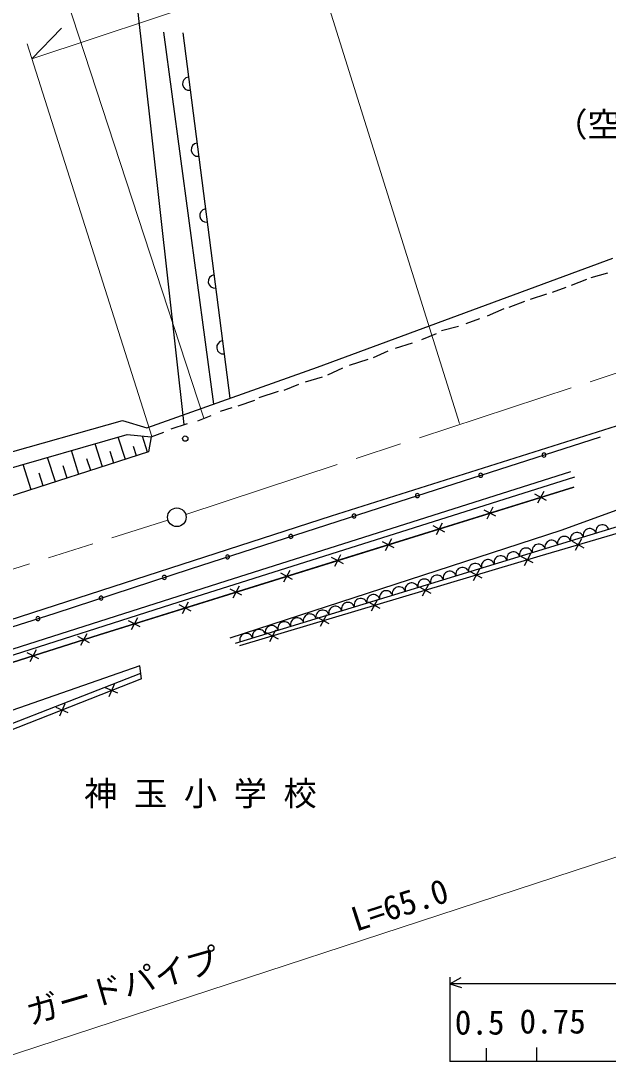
# Model space of a CAD drawing. Units: millimetres, scale not verified. Extents: x 40000 to 680000, y 20000 to 380000.
# Drawn here: x 452048 to 496200, y 240643 to 319347 of the extents above; entities that cross this region are included whole.
import ezdxf
from ezdxf.enums import TextEntityAlignment as Align

# ---------------------------------------------------------------- set-up
doc = ezdxf.new("R2010")
doc.units = ezdxf.units.MM
doc.header["$LTSCALE"] = 1000
doc.linetypes.add('CHAIN', pattern=[18.5, 12, -1.5, 3.5, -1.5])
for name, color, linetype, lineweight in [('M-BGD', 7, 'Continuous', 25), ('M-BMK', 2, 'CHAIN', 13), ('M-BMK-SRVR', 3, 'Continuous', 25), ('M-STR-HTXT', 7, 'Continuous', 13), ('M-STR-STRC', 7, 'Continuous', 25)]:
    doc.layers.add(name, color=color, linetype=linetype, lineweight=lineweight)
doc.styles.add('ＭＳ ゴシック', font='')
doc.styles.get('ＭＳ ゴシック').set_extended_font_data('MS Gothic')

msp = doc.modelspace()

# ---------------------------------------------------------------- linework, layer by layer
at = {"layer": 'M-BGD'}
for p, q in [((466552, 290523), (462797, 318498)), ((464210, 318451), (467764, 290955)), ((464210, 318451), (467764, 290955)), ((474337, 293299), (496569, 301495)), ((494590, 299893), (493436, 299446)), ((496168, 300364), (494897, 300011)), ((493013, 299304), (492000, 298928)), ((491576, 298786), (490351, 298386)), ((488350, 297679), (487101, 297138)), ((489927, 298245), (488726, 297797)), ((486536, 296926), (485500, 296549)), ((484958, 296361), (483663, 296031)), ((482203, 295371), (483286, 295842)), ((478552, 294029), (479659, 294524)), ((480225, 294736), (481496, 295136)), ((476763, 293440), (478152, 293888)), ((461525, 288730), (474337, 293299)), ((475114, 292734), (476244, 293252)), ((471840, 291556), (472947, 292027)), ((473442, 292192), (474737, 292569)), ((469956, 291015), (471417, 291486)), ((468378, 290379), (469627, 290826)), ((465340, 289272), (466353, 289672)), ((467060, 289978), (467931, 290261)), ((430862, 281147), (459688, 289295)), ((459688, 289295), (461525, 288730)), ((463339, 288660), (464563, 289060)), ((497283, 289010), (475380, 282093)), ((448266, 284844), (460042, 288236)), ((460042, 288236), (461831, 288047)), ((461577, 286896), (461191, 288115)), ((461831, 288047), (462797, 288400)), ((458179, 285802), (457628, 287541)), ((459901, 286356), (459368, 288042)), ((460739, 286626), (460517, 287328)), ((461831, 288047), (461643, 286917)), ((479796, 282970), (495627, 288053)), ((461643, 286917), (441672, 280487)), ((454636, 284661), (454051, 286510)), ((456408, 285231), (455840, 287025)), ((459040, 286079), (458767, 286942)), ((452816, 284075), (452213, 285981)), ((455522, 284946), (455228, 285875)), ((457293, 285516), (457010, 286412)), ((453726, 284368), (453422, 285330)), ((493672, 285033), (463292, 275424)), ((467484, 277214), (493389, 285457)), ((457922, 273163), (493625, 284279)), ((493625, 284279), (475773, 278721)), ((491576, 283271), (490690, 283736)), ((491366, 283946), (490901, 283061)), ((464789, 278127), (479796, 282970)), ((487757, 282082), (486871, 282547)), ((487546, 282757), (487081, 281872)), ((492662, 281040), (498465, 283147)), ((475380, 282093), (448508, 273388)), ((467777, 272931), (492662, 281040)), ((483937, 280893), (483052, 281358)), ((483727, 281568), (483262, 280682)), ((499253, 281482), (491058, 279080)), ((479908, 280379), (479443, 279493)), ((494207, 280372), (493727, 279494)), ((480118, 279704), (479233, 280169)), ((494406, 279693), (493528, 280173)), ((475773, 278721), (457922, 273163)), ((491058, 279080), (468496, 272345)), ((475748, 278804), (475414, 278979)), ((475799, 278638), (475624, 278304)), ((476299, 278514), (475748, 278804)), ((476089, 279190), (475799, 278638)), ((490570, 278566), (489690, 279041)), ((490368, 279243), (489892, 278363)), ((454625, 274792), (464789, 278127)), ((472270, 278001), (471805, 277115)), ((486737, 277421), (485857, 277897)), ((486535, 278099), (486060, 277219)), ((445770, 270290), (467484, 277214)), ((472480, 277325), (471595, 277790)), ((468661, 276136), (467775, 276601)), ((468451, 276811), (467986, 275926)), ((482904, 276277), (482024, 276752)), ((482702, 276955), (482227, 276075)), ((464631, 275622), (464166, 274737)), ((479071, 275133), (478192, 275608)), ((478869, 275810), (478394, 274931)), ((463292, 275424), (431498, 265250)), ((443826, 271377), (454625, 274792)), ((464842, 274947), (463956, 275412)), ((461022, 273758), (460137, 274223)), ((460812, 274433), (460347, 273548)), ((475239, 273989), (474359, 274464)), ((475036, 274666), (474561, 273786)), ((431404, 264732), (457922, 273163)), ((457922, 273163), (444663, 268948)), ((456993, 273239), (456533, 272351)), ((471406, 272844), (470526, 273320)), ((471203, 273522), (470728, 272642)), ((457207, 272565), (456319, 273024)), ((453395, 271353), (452507, 271812)), ((453181, 272027), (452721, 271139)), ((460984, 270832), (429524, 259873)), ((461125, 269842), (460984, 270832)), ((429129, 257798), (461063, 270277)), ((461125, 269842), (429496, 257478)), ((459071, 269419), (458670, 268503)), ((459328, 268761), (458412, 269162)), ((455603, 267304), (454687, 267705)), ((455345, 267963), (454944, 267047)), ((484306, 247413), (484306, 241073)), ((484306, 246913), (485158, 247389)), ((537002, 246913), (484306, 246913)), ((484306, 246913), (485170, 246627)), ((487030, 242073), (487030, 241073)), ((490811, 242114), (490811, 241073)), ((537002, 241073), (484306, 241073))]:
    msp.add_line(p, q, dxfattribs=at)
msp.add_lwpolyline([(539449, 285055), (531976, 290302), (529193, 294476), (527603, 295827), (525814, 295827), (516672, 291534), (502083, 286724), (501844, 285333), (500890, 283186), (498426, 281755), (468167, 272518)], dxfattribs=at)
msp.add_circle((464403, 287922), 200, dxfattribs=at)
for centre, radius, start, end in [((464705, 314621), 500, 97.36475, 277.36475), ((465346, 309662), 500, 97.36475, 277.36475), ((465987, 304703), 500, 97.36475, 277.36475), ((466628, 299744), 500, 97.36475, 277.36475), ((467269, 294786), 500, 97.36475, 277.36475), ((491382, 286690), 150, 360, 180), ((491382, 286690), 150, 180, 360), ((486622, 285162), 150, 360, 180), ((486622, 285162), 150, 180, 360), ((481861, 283633), 150, 360, 180), ((481861, 283633), 150, 180, 360), ((477102, 282101), 150, 360, 180), ((477102, 282101), 150, 180, 360), ((494819, 280654), 500, 16.97668, 196.97668), ((495776, 280946), 500, 16.97668, 196.97668), ((472344, 280565), 150, 360, 180), ((472344, 280565), 150, 180, 360), ((491950, 279779), 500, 16.97668, 196.97668), ((492907, 280070), 500, 16.97668, 196.97668), ((493863, 280362), 500, 16.97668, 196.97668), ((489081, 278903), 500, 16.97668, 196.97668), ((490037, 279195), 500, 16.97668, 196.97668), ((490994, 279487), 500, 16.97668, 196.97668), ((467585, 279029), 150, 360, 180), ((467585, 279029), 150, 180, 360), ((487168, 278319), 500, 16.97668, 196.97668), ((488124, 278611), 500, 16.97668, 196.97668), ((484299, 277443), 500, 16.97668, 196.97668), ((485255, 277735), 500, 16.97668, 196.97668), ((486212, 278027), 500, 16.97668, 196.97668), ((462830, 277484), 150, 360, 180), ((462830, 277484), 150, 180, 360), ((481429, 276567), 500, 16.97668, 196.97668), ((482386, 276859), 500, 16.97668, 196.97668), ((483342, 277151), 500, 16.97668, 196.97668), ((479517, 275983), 500, 16.97668, 196.97668), ((480473, 276275), 500, 16.97668, 196.97668), ((458079, 275925), 150, 360, 180), ((458079, 275925), 150, 180, 360), ((476647, 275107), 500, 16.97668, 196.97668), ((477604, 275399), 500, 16.97668, 196.97668), ((478560, 275691), 500, 16.97668, 196.97668), ((473778, 274231), 500, 16.97668, 196.97668), ((474734, 274523), 500, 16.97668, 196.97668), ((475691, 274815), 500, 16.97668, 196.97668), ((453324, 274380), 150, 360, 180), ((453324, 274380), 150, 180, 360), ((471865, 273647), 500, 16.97668, 196.97668), ((472822, 273939), 500, 16.97668, 196.97668), ((468996, 272771), 500, 16.97668, 196.97668), ((469952, 273063), 500, 16.97668, 196.97668), ((470909, 273355), 500, 16.97668, 196.97668)]:
    msp.add_arc(centre, radius, start, end, dxfattribs=at)
at = {"layer": 'M-BMK'}
for p, q in [((464437, 282225), (514417, 298621)), ((423606, 269324), (463104, 281796))]:
    msp.add_line(p, q, dxfattribs=at)
at = {"layer": 'M-BMK-SRVR'}
msp.add_circle((463771, 282006), 700, dxfattribs=at)
at = {"layer": 'M-STR-HTXT'}
for p, q in [((452869, 316506), (535250, 343843)), ((471169, 333347), (485017, 289072)), ((453553, 326941), (465798, 289453)), ((452869, 316506), (455091, 318799)), ((452517, 317615), (461900, 288072)), ((438870, 237465), (505399, 259253))]:
    msp.add_line(p, q, dxfattribs=at)
at = {"layer": 'M-STR-STRC'}
msp.add_line((464315, 288979), (460512, 323201), dxfattribs=at)

# ---------------------------------------------------------------- texts
at = {"layer": 'M-BGD', "style": 'ＭＳ ゴシック'}
for s, p in [('（空）', (499653, 310091)), ('神 玉 小 学 校', (474293, 259761))]:
    msp.add_text(s, height=1833, dxfattribs=at).set_placement(p, align=Align.BOTTOM_RIGHT)
for s, p in [('0.5', (486543, 242537)), ('0.75', (492032, 242618))]:
    msp.add_text(s, height=1833, dxfattribs=at).set_placement(p, align=Align.BOTTOM_CENTER)
at = {"layer": 'M-STR-HTXT', "style": 'ＭＳ ゴシック'}
msp.add_text('L=65.0', height=1833, rotation=17.99, dxfattribs=at).set_placement((480527, 252851), align=Align.MIDDLE_CENTER)
msp.add_text('ガードパイプ', height=1833, rotation=16.076, dxfattribs=at).set_placement((452893, 243274), align=Align.BOTTOM_LEFT)

doc.saveas('drawing.dxf')
